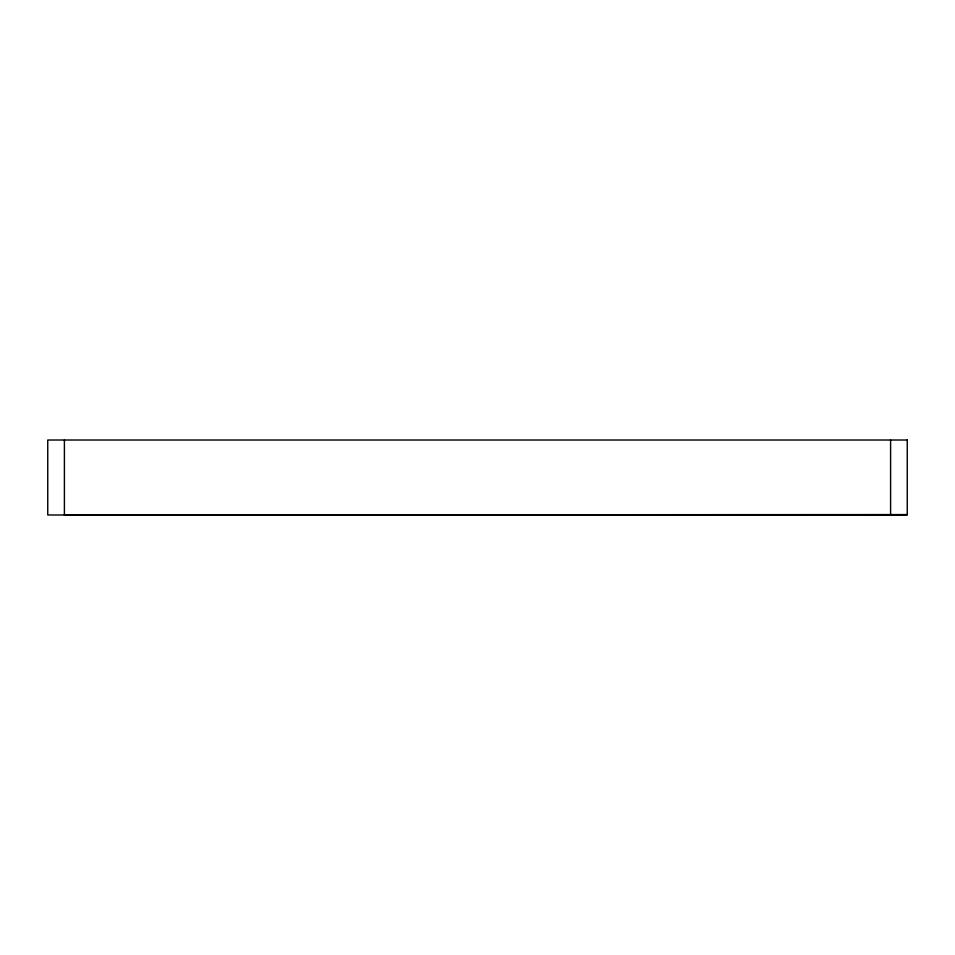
<?xml version="1.0" encoding="UTF-8"?>
<svg xmlns="http://www.w3.org/2000/svg" width="955" height="955" viewBox="0 0 955 955"><rect width="100%" height="100%" fill="white"/><g stroke="black" fill="none" stroke-linecap="round" stroke-linejoin="round"><path stroke-width="1.43" d="M907.25 514.578L64.403 514.984L64.403 440.016M890.597 440.016L890.597 514.984M907.25 440.016L47.75 440.016L47.75 514.984L907.25 514.984L907.25 440.016"/></g></svg>
